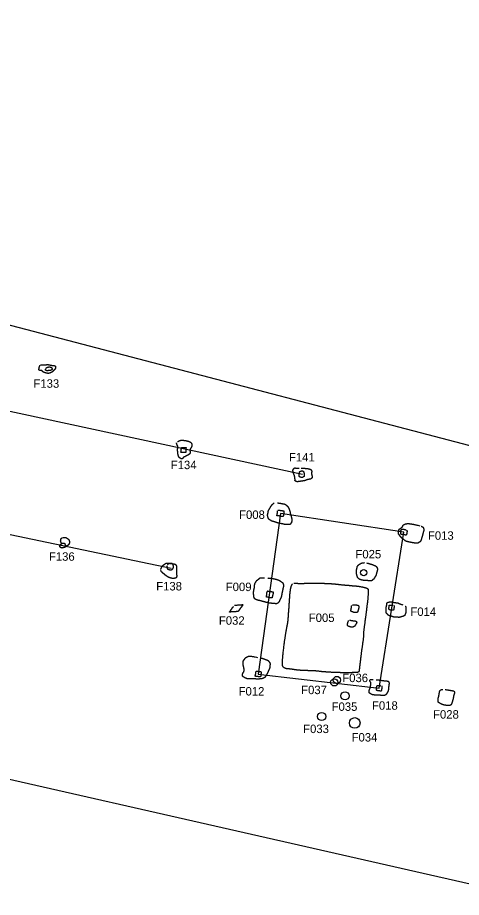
# Model space of a CAD drawing. Extents: x -56 to 221, y -167 to 6.
# Drawn here: x 136.7 to 178.7, y -158.3 to -75.1 of the extents above; entities that cross this region are included whole.
import ezdxf

# ---------------------------------------------------------------- set-up
doc = ezdxf.new("R2010")
doc.units = 0
for name, color, linetype in [('All Other Features', 7, 'Continuous'), ('Building Outline', 7, 'Continuous'), ('Cellar', 7, 'Continuous'), ('Feature Numbers', 7, 'Continuous'), ('Fenceline A', 7, 'Continuous'), ('Fenceline B', 7, 'Continuous'), ('Limits of Excavation', 7, 'Continuous'), ('Posthole', 7, 'Continuous')]:
    doc.layers.add(name, color=color, linetype=linetype)

msp = doc.modelspace()

# ---------------------------------------------------------------- linework, layer by layer
at = {"layer": 'All Other Features'}
msp.add_open_spline([(177.179, -138.656), (177.516, -138.703), (177.727, -138.742), (178.017, -138.782), (178.08, -138.899), (178.056, -139.072), (177.978, -139.275), (177.97, -139.424), (177.907, -139.659), (177.86, -139.847), (177.798, -140.004), (177.727, -140.145), (177.492, -140.192), (177.28, -140.153), (177.077, -140.129), (176.842, -140.043), (176.693, -139.957), (176.567, -139.886), (176.513, -139.816), (176.528, -139.557), (176.536, -139.44), (176.599, -139.283), (176.614, -139.119), (176.646, -138.962), (176.669, -138.813), (176.787, -138.656), (176.983, -138.641)], degree=2, dxfattribs=at)
at = {"layer": 'Building Outline'}
msp.add_lwpolyline([(159.502, -137.192), (170.945, -138.535), (173.284, -123.764), (161.608, -121.99)], close=True, dxfattribs=at)
at = {"layer": 'Cellar'}
for points in [[(162.855, -128.604), (163.137, -128.604), (163.42, -128.62), (163.78, -128.62), (164.219, -128.573), (164.689, -128.588), (165.081, -128.588), (165.629, -128.604), (166.037, -128.62), (166.382, -128.635), (166.899, -128.682), (167.541, -128.761), (167.902, -128.776), (168.419, -128.839), (168.936, -128.87), (169.422, -128.964), (169.626, -129.012), (169.877, -129.106), (169.924, -129.309), (169.861, -130.203), (169.783, -130.751), (169.704, -131.456), (169.626, -132.005), (169.532, -132.726), (169.453, -133.337), (169.463, -133.729), (169.341, -134.544), (169.219, -135.421), (169.157, -135.986), (169.072, -136.644), (169.047, -137.052), (168.544, -137.036), (168.215, -137.083), (167.698, -137.098), (167.197, -137.051), (166.648, -137.051), (166.021, -137.004), (165.692, -136.989), (164.908, -136.895), (164.72, -136.895), (163.999, -136.863), (163.655, -136.848), (163.232, -136.832), (162.479, -136.707), (162.244, -136.707), (162.056, -136.66), (161.821, -136.518), (161.79, -136.268), (161.79, -135.892), (161.899, -134.842), (162.056, -133.65), (162.197, -132.851), (162.323, -132.224), (162.37, -131.535), (162.464, -130.171), (162.495, -129.685), (162.558, -129.137), (162.652, -128.776), (162.746, -128.667)], [(168.413, -130.647), (168.535, -130.628), (168.636, -130.632), (168.762, -130.636), (168.848, -130.667), (168.93, -130.671), (168.977, -130.71), (169.017, -130.777), (169.017, -130.89), (168.997, -131.023), (168.942, -131.172), (168.919, -131.321), (168.836, -131.376), (168.687, -131.376), (168.57, -131.376), (168.476, -131.329), (168.386, -131.306), (168.296, -131.259), (168.256, -131.204), (168.311, -130.984), (168.327, -130.816), (168.354, -130.698)], [(168.131, -132.089), (168.276, -132.109), (168.452, -132.144), (168.593, -132.16), (168.668, -132.16), (168.77, -132.203), (168.817, -132.254), (168.817, -132.356), (168.758, -132.45), (168.668, -132.595), (168.617, -132.673), (168.531, -132.728), (168.437, -132.751), (168.327, -132.751), (168.209, -132.736), (168.119, -132.704), (168.014, -132.661), (167.947, -132.606), (167.939, -132.493), (167.986, -132.309), (168.049, -132.14)]]:
    msp.add_open_spline(points, degree=2, dxfattribs=at)
at = {"layer": 'Fenceline A'}
msp.add_lwpolyline([(61.194, -108.347), (71.882, -110.581), (151.247, -127.174)], dxfattribs=at)
for points in [[(141.03, -124.28), (141.088, -124.279), (141.185, -124.272), (141.25, -124.277), (141.285, -124.28), (141.331, -124.296), (141.41, -124.345), (141.491, -124.403), (141.534, -124.445), (141.583, -124.498), (141.597, -124.542), (141.623, -124.608), (141.642, -124.695), (141.633, -124.768), (141.61, -124.875), (141.565, -124.936), (141.52, -124.977), (141.479, -125.012), (141.434, -125.049), (141.355, -125.111), (141.324, -125.129), (141.282, -125.159), (141.237, -125.186), (141.203, -125.203), (141.164, -125.214), (141.116, -125.23), (141.066, -125.233), (141.045, -125.246), (141.016, -125.26), (140.982, -125.266), (140.914, -125.268), (140.883, -125.261), (140.828, -125.241), (140.786, -125.224), (140.754, -125.18), (140.735, -125.137), (140.735, -125.104), (140.736, -125.045), (140.76, -124.98), (140.791, -124.935), (140.819, -124.908), (140.861, -124.886), (140.906, -124.858), (140.89, -124.831), (140.835, -124.732), (140.804, -124.649), (140.801, -124.604), (140.806, -124.533), (140.823, -124.459), (140.83, -124.411), (140.849, -124.376), (140.899, -124.324), (140.924, -124.307), (140.974, -124.285)], [(140.897, -124.85), (140.935, -124.833), (140.995, -124.8), (141.037, -124.794), (141.129, -124.806), (141.167, -124.836), (141.185, -124.855), (141.232, -124.952), (141.263, -125.027), (141.266, -125.078), (141.266, -125.125), (141.259, -125.173), (141.23, -125.188), (141.169, -125.213), (141.117, -125.227), (141.092, -125.228), (141.059, -125.236), (141.022, -125.252), (140.999, -125.26), (140.953, -125.266), (140.917, -125.266), (140.865, -125.252), (140.801, -125.228), (140.757, -125.188), (140.738, -125.147), (140.735, -125.086), (140.741, -125.027), (140.768, -124.966), (140.806, -124.924), (140.851, -124.889), (140.891, -124.867)], [(150.284, -127.298), (150.298, -127.228), (150.332, -127.156), (150.37, -127.086), (150.42, -127.001), (150.471, -126.939), (150.509, -126.893), (150.558, -126.852), (150.602, -126.821), (150.64, -126.793), (150.682, -126.771), (150.734, -126.727), (150.789, -126.705), (150.821, -126.701), (150.932, -126.699), (151.016, -126.707), (151.112, -126.718), (151.185, -126.731), (151.241, -126.731), (151.296, -126.74), (151.358, -126.747), (151.416, -126.755), (151.467, -126.76), (151.527, -126.775), (151.568, -126.777), (151.624, -126.788), (151.657, -126.788), (151.662, -126.828), (151.756, -126.946), (151.769, -127.079), (151.769, -127.239), (151.769, -127.452), (151.769, -127.665), (151.783, -127.852), (151.783, -128.039), (151.682, -128.112), (151.682, -128.13), (151.66, -128.13), (151.61, -128.134), (151.529, -128.139), (151.453, -128.158), (151.405, -128.158), (151.339, -128.134), (151.174, -128.093), (151.081, -128.073), (151.005, -128.034), (150.878, -127.955), (150.783, -127.885), (150.721, -127.847), (150.667, -127.804), (150.609, -127.751), (150.577, -127.718), (150.514, -127.681), (150.447, -127.618), (150.406, -127.578), (150.37, -127.548), (150.338, -127.506), (150.289, -127.408)], [(150.878, -126.948), (150.863, -127.005), (150.854, -127.054), (150.863, -127.123), (150.873, -127.187), (150.892, -127.224), (150.942, -127.256), (151.002, -127.291), (151.077, -127.315), (151.132, -127.322), (151.224, -127.331), (151.281, -127.322), (151.326, -127.309), (151.362, -127.287), (151.409, -127.244), (151.452, -127.171), (151.471, -127.109), (151.481, -127.032), (151.478, -126.966), (151.469, -126.924), (151.443, -126.846), (151.388, -126.773), (151.334, -126.74), (151.3, -126.737), (151.201, -126.726), (151.104, -126.718), (151.073, -126.718), (151.032, -126.731), (150.983, -126.758), (150.956, -126.791), (150.901, -126.875)]]:
    msp.add_open_spline(points, degree=2, dxfattribs=at)
at = {"layer": 'Fenceline B'}
msp.add_line((163.688, -118.326), (66.773, -97.457), dxfattribs=at)
for points in [[(151.865, -115.205), (151.941, -115.158), (152.042, -115.113), (152.174, -115.07), (152.302, -115.061), (152.427, -115.077), (152.638, -115.106), (152.737, -115.118), (152.854, -115.156), (152.889, -115.156), (153.143, -115.277), (153.209, -115.419), (153.227, -115.514), (153.207, -115.616), (153.195, -115.708), (153.122, -115.812), (153.058, -115.914), (153.038, -115.997), (153.034, -116.088), (153.06, -116.163), (153.05, -116.273), (153.007, -116.365), (152.924, -116.429), (152.788, -116.514), (152.71, -116.55), (152.551, -116.635), (152.494, -116.659), (152.434, -116.673), (152.374, -116.761), (152.31, -116.83), (152.234, -116.834), (152.122, -116.778), (152.034, -116.704), (151.957, -116.607), (151.885, -116.344), (151.875, -116.095), (151.863, -115.874), (151.914, -115.741), (151.883, -115.613), (151.819, -115.523), (151.784, -115.383), (151.757, -115.303)], [(152.182, -116.235), (152.189, -116.179), (152.206, -116.133), (152.208, -116.056), (152.217, -115.946), (152.233, -115.812), (152.233, -115.748), (152.363, -115.744), (152.522, -115.744), (152.614, -115.746), (152.673, -115.744), (152.67, -115.772), (152.664, -115.808), (152.664, -115.852), (152.664, -116.036), (152.661, -116.109), (152.657, -116.151), (152.654, -116.241), (152.628, -116.245), (152.43, -116.245), (152.307, -116.243), (152.258, -116.243), (152.199, -116.243)], [(163.575, -117.708), (163.73, -117.724), (163.837, -117.724), (164.021, -117.733), (164.176, -117.753), (164.345, -117.783), (164.46, -117.833), (164.536, -117.908), (164.557, -117.983), (164.561, -118.078), (164.543, -118.187), (164.557, -118.324), (164.586, -118.432), (164.611, -118.512), (164.615, -118.57), (164.568, -118.662), (164.485, -118.732), (164.395, -118.762), (164.291, -118.774), (164.19, -118.787), (164.1, -118.82), (164.003, -118.866), (163.92, -118.895), (163.827, -118.916), (163.629, -118.932), (163.521, -118.957), (163.377, -118.97), (163.247, -119.003), (163.154, -118.991), (163.056, -118.957), (163.002, -118.92), (162.974, -118.878), (162.988, -118.795), (162.977, -118.691), (162.952, -118.528), (162.923, -118.395), (162.862, -118.241), (162.808, -118.12), (162.786, -117.991), (162.79, -117.87), (162.833, -117.799), (162.898, -117.733), (162.956, -117.67), (163.031, -117.703), (163.157, -117.716), (163.388, -117.72)], [(163.822, -118.124), (163.851, -118.285), (163.863, -118.423), (163.833, -118.503), (163.751, -118.559), (163.687, -118.59), (163.646, -118.601), (163.58, -118.593), (163.449, -118.562), (163.374, -118.492), (163.383, -118.378), (163.386, -118.225), (163.398, -118.099), (163.469, -118.007), (163.57, -117.983), (163.631, -117.964), (163.716, -117.964), (163.787, -118.038), (163.817, -118.087)]]:
    msp.add_open_spline(points, degree=2, dxfattribs=at)
at = {"layer": 'Limits of Excavation'}
msp.add_lwpolyline([(-56.191, -97.161), (-37.969, 6.212), (76.054, -26.373), (69.801, -48.796), (131.21, -76.447), (130.819, -102.828), (192.765, -119.047), (185.095, -158.325), (26.762, -122.369), (28.227, -114.455), (-56.191, -97.161)], dxfattribs=at)
at = {"layer": 'Posthole'}
for centre, radius in [((169.48, -127.602), 0.295), ((166.698, -137.979), 0.344), ((166.944, -137.753), 0.34), ((167.714, -139.255), 0.382), ((165.499, -141.211), 0.39), ((168.634, -141.82), 0.504)]:
    msp.add_circle(centre, radius, dxfattribs=at)
for points in [[(138.885, -107.94), (138.958, -107.94), (139.02, -107.94), (139.077, -107.94), (139.15, -107.93), (139.225, -107.93), (139.312, -107.933), (139.366, -107.927), (139.457, -107.921), (139.536, -107.917), (139.587, -107.908), (139.657, -107.924), (139.778, -107.946), (139.859, -107.972), (139.932, -107.979), (139.989, -107.988), (140.083, -107.998), (140.162, -107.998), (140.245, -108.02), (140.286, -108.046), (140.324, -108.11), (140.324, -108.191), (140.318, -108.252), (140.291, -108.31), (140.229, -108.39), (140.164, -108.451), (140.089, -108.525), (140.048, -108.554), (140.002, -108.606), (139.938, -108.651), (139.857, -108.689), (139.795, -108.721), (139.679, -108.741), (139.568, -108.744), (139.468, -108.731), (139.409, -108.721), (139.344, -108.686), (139.255, -108.667), (139.166, -108.625), (139.117, -108.593), (139.061, -108.538), (139.031, -108.506), (139.012, -108.467), (138.931, -108.461), (138.845, -108.471), (138.793, -108.451), (138.756, -108.41), (138.739, -108.374), (138.753, -108.284), (138.785, -108.155), (138.799, -108.078), (138.845, -108.004), (138.864, -107.956)], [(139.441, -108.22), (139.527, -108.171), (139.608, -108.155), (139.679, -108.133), (139.749, -108.13), (139.841, -108.152), (139.895, -108.171), (139.93, -108.207), (139.973, -108.242), (140, -108.313), (139.981, -108.387), (139.903, -108.448), (139.824, -108.477), (139.746, -108.477), (139.646, -108.487), (139.536, -108.496), (139.465, -108.493), (139.403, -108.467), (139.371, -108.422), (139.374, -108.339), (139.409, -108.274)], [(161.318, -120.997), (161.498, -121.017), (161.611, -121.032), (161.764, -121.072), (161.917, -121.079), (162.062, -121.146), (162.144, -121.197), (162.274, -121.33), (162.368, -121.444), (162.422, -121.604), (162.485, -121.769), (162.524, -121.902), (162.544, -122.078), (162.611, -122.243), (162.661, -122.447), (162.685, -122.58), (162.669, -122.725), (162.646, -122.882), (162.575, -122.944), (162.536, -123.031), (162.454, -123.062), (162.332, -123.054), (162.156, -123.05), (161.991, -123.035), (161.799, -122.987), (161.584, -122.948), (161.443, -122.921), (161.212, -122.858), (161.122, -122.827), (160.914, -122.748), (160.796, -122.741), (160.714, -122.67), (160.62, -122.627), (160.483, -122.533), (160.456, -122.447), (160.416, -122.321), (160.377, -122.153), (160.424, -121.988), (160.428, -121.871), (160.491, -121.671), (160.624, -121.475), (160.679, -121.35), (160.773, -121.22), (160.875, -121.122), (161.004, -121.001)], [(161.365, -121.695), (161.482, -121.695), (161.611, -121.706), (161.725, -121.722), (161.827, -121.742), (161.913, -121.742), (161.921, -121.836), (161.921, -121.965), (161.893, -122.086), (161.89, -122.176), (161.866, -122.247), (161.862, -122.29), (161.733, -122.286), (161.658, -122.274), (161.572, -122.263), (161.494, -122.239), (161.392, -122.231), (161.286, -122.223), (161.259, -122.216), (161.278, -122.145), (161.31, -122.004), (161.345, -121.781), (161.337, -121.738)], [(174.933, -123.211), (175.054, -123.258), (175.101, -123.297), (175.152, -123.407), (175.168, -123.493), (175.168, -123.642), (175.125, -123.744), (175.086, -123.9), (175.042, -124.073), (174.968, -124.312), (174.917, -124.516), (174.862, -124.629), (174.788, -124.7), (174.725, -124.735), (174.655, -124.774), (174.604, -124.821), (174.517, -124.817), (174.361, -124.802), (174.177, -124.782), (173.985, -124.743), (173.824, -124.715), (173.62, -124.66), (173.514, -124.645), (173.436, -124.606), (173.354, -124.535), (173.217, -124.429), (173.111, -124.335), (173.009, -124.245), (172.942, -124.167), (172.864, -124.034), (172.778, -123.951), (172.778, -123.846), (172.797, -123.689), (172.801, -123.587), (172.833, -123.505), (172.899, -123.454), (173.005, -123.383), (173.08, -123.321), (173.146, -123.266), (173.193, -123.172), (173.213, -123.101), (173.303, -123.046), (173.424, -122.987), (173.538, -122.98), (173.612, -122.925), (173.746, -122.952), (173.926, -122.984), (174.141, -123.015), (174.451, -123.074), (174.784, -123.168)], [(173.55, -123.587), (173.581, -123.65), (173.581, -123.744), (173.573, -123.83), (173.554, -123.94), (173.514, -124.006), (173.511, -124.045), (173.389, -124.038), (173.291, -124.014), (173.162, -123.994), (173.083, -123.994), (173.021, -123.967), (172.986, -123.94), (172.989, -123.877), (172.993, -123.771), (172.993, -123.677), (173.021, -123.599), (173.076, -123.516), (173.134, -123.477), (173.217, -123.477), (173.338, -123.509), (173.452, -123.528), (173.514, -123.56)], [(169.759, -126.685), (169.974, -126.729), (170.103, -126.768), (170.233, -126.811), (170.378, -126.854), (170.511, -126.921), (170.624, -126.971), (170.695, -127.046), (170.758, -127.148), (170.793, -127.273), (170.758, -127.43), (170.718, -127.551), (170.683, -127.7), (170.632, -127.9), (170.546, -128.014), (170.487, -128.116), (170.425, -128.213), (170.331, -128.28), (170.272, -128.355), (170.17, -128.378), (169.947, -128.374), (169.766, -128.335), (169.586, -128.331), (169.449, -128.331), (169.347, -128.308), (169.198, -128.276), (169.077, -128.221), (168.928, -128.1), (168.889, -127.99), (168.834, -127.853), (168.814, -127.728), (168.799, -127.559), (168.791, -127.379), (168.834, -127.254), (168.853, -127.136), (168.857, -127.077), (168.9, -126.975), (169.022, -126.838), (169.163, -126.768), (169.237, -126.705), (169.382, -126.662), (169.559, -126.654)], [(160.397, -128.101), (160.659, -128.132), (160.922, -128.163), (161.188, -128.218), (161.318, -128.269), (161.463, -128.312), (161.56, -128.367), (161.639, -128.434), (161.705, -128.473), (161.823, -128.567), (161.893, -128.747), (161.89, -128.888), (161.819, -129.182), (161.776, -129.425), (161.749, -129.531), (161.705, -129.777), (161.67, -129.922), (161.604, -130.063), (161.533, -130.185), (161.513, -130.295), (161.459, -130.381), (161.392, -130.447), (161.325, -130.518), (161.212, -130.553), (161.102, -130.53), (160.977, -130.53), (160.867, -130.514), (160.702, -130.491), (160.518, -130.479), (160.397, -130.436), (160.26, -130.416), (160.146, -130.385), (160.04, -130.353), (159.809, -130.295), (159.719, -130.259), (159.609, -130.244), (159.46, -130.208), (159.3, -130.154), (159.21, -130.091), (159.143, -130.028), (159.096, -129.93), (159.072, -129.758), (159.061, -129.527), (159.076, -129.237), (159.143, -129.025), (159.143, -128.912), (159.167, -128.708), (159.21, -128.594), (159.264, -128.5), (159.347, -128.355), (159.429, -128.285), (159.547, -128.206), (159.645, -128.116), (159.703, -128.077), (159.848, -128.073), (160.095, -128.077)], [(160.354, -129.331), (160.463, -129.35), (160.585, -129.366), (160.718, -129.39), (160.793, -129.394), (160.847, -129.425), (160.937, -129.425), (160.902, -129.558), (160.887, -129.691), (160.84, -129.828), (160.812, -129.93), (160.812, -129.977), (160.722, -129.977), (160.632, -129.973), (160.514, -129.966), (160.444, -129.93), (160.334, -129.919), (160.279, -129.903), (160.295, -129.828), (160.303, -129.652), (160.334, -129.464), (160.334, -129.386)], [(157.255, -130.689), (157.527, -130.66), (157.745, -130.639), (157.894, -130.632), (158.019, -130.622), (158.061, -130.644), (157.972, -130.75), (157.916, -130.834), (157.78, -131.01), (157.715, -131.108), (157.641, -131.218), (157.598, -131.283), (157.472, -131.288), (157.366, -131.292), (157.219, -131.298), (157.025, -131.32), (156.927, -131.31), (156.815, -131.352), (156.776, -131.338), (156.887, -131.185), (156.965, -131.068), (157.048, -130.929), (157.162, -130.801)], [(173.405, -130.761), (173.479, -130.859), (173.483, -130.941), (173.467, -131.063), (173.467, -131.2), (173.46, -131.392), (173.428, -131.498), (173.381, -131.595), (173.346, -131.666), (173.244, -131.725), (173.111, -131.756), (173.005, -131.787), (172.888, -131.834), (172.688, -131.823), (172.5, -131.823), (172.28, -131.791), (172.147, -131.725), (172.018, -131.725), (171.853, -131.65), (171.791, -131.599), (171.732, -131.525), (171.661, -131.466), (171.618, -131.403), (171.606, -131.309), (171.602, -131.172), (171.602, -131.09), (171.602, -130.996), (171.614, -130.902), (171.626, -130.808), (171.657, -130.733), (171.661, -130.636), (171.661, -130.557), (171.669, -130.475), (171.779, -130.385), (171.892, -130.377), (171.959, -130.365), (172.127, -130.369), (172.257, -130.4), (172.339, -130.412), (172.453, -130.432), (172.586, -130.447), (172.668, -130.447), (172.79, -130.498), (172.962, -130.577), (173.181, -130.639)], [(172.378, -130.71), (172.363, -130.855), (172.343, -130.949), (172.339, -131.031), (172.312, -131.117), (172.253, -131.161), (172.19, -131.161), (172.12, -131.161), (172.073, -131.149), (172.03, -131.141), (171.955, -131.133), (171.912, -131.098), (171.865, -131.063), (171.841, -131.016), (171.881, -130.906), (171.881, -130.831), (171.892, -130.765), (171.892, -130.71), (171.92, -130.671), (172.045, -130.659), (172.135, -130.671), (172.28, -130.69)], [(159.731, -135.666), (159.919, -135.713), (160.04, -135.756), (160.142, -135.792), (160.213, -135.819), (160.315, -135.85), (160.44, -135.905), (160.495, -135.988), (160.53, -136.039), (160.597, -136.117), (160.624, -136.231), (160.612, -136.348), (160.601, -136.528), (160.557, -136.693), (160.463, -136.889), (160.397, -137.053), (160.322, -137.19), (160.26, -137.296), (160.181, -137.426), (160.126, -137.52), (160.056, -137.563), (159.962, -137.598), (159.891, -137.625), (159.813, -137.657), (159.648, -137.653), (159.543, -137.676), (159.406, -137.672), (159.28, -137.665), (159.178, -137.633), (159.057, -137.633), (158.978, -137.633), (158.822, -137.657), (158.712, -137.661), (158.567, -137.661), (158.442, -137.633), (158.348, -137.59), (158.179, -137.523), (158.12, -137.476), (158.054, -137.426), (158.007, -137.371), (158.007, -137.284), (158.019, -137.183), (158.046, -137.089), (158.116, -137.018), (158.156, -136.92), (158.156, -136.81), (158.156, -136.673), (158.148, -136.607), (158.128, -136.532), (158.109, -136.454), (158.073, -136.305), (158.093, -136.136), (158.077, -136.011), (158.128, -135.866), (158.226, -135.772), (158.246, -135.694), (158.418, -135.584), (158.536, -135.525), (158.645, -135.49), (158.775, -135.498), (159.084, -135.545), (159.437, -135.619)], [(159.292, -136.912), (159.417, -136.92), (159.523, -136.959), (159.621, -136.959), (159.703, -136.963), (159.778, -136.975), (159.77, -137.104), (159.758, -137.218), (159.739, -137.324), (159.731, -137.379), (159.727, -137.453), (159.605, -137.469), (159.409, -137.418), (159.343, -137.418), (159.276, -137.418), (159.217, -137.414), (159.225, -137.312), (159.264, -137.175), (159.264, -137.026), (159.276, -136.948)], [(170.652, -137.733), (170.927, -137.749), (171.248, -137.804), (171.412, -137.827), (171.577, -137.827), (171.757, -137.858), (171.851, -137.898), (171.89, -138.086), (171.851, -138.297), (171.828, -138.611), (171.789, -138.83), (171.687, -138.995), (171.6, -139.128), (171.459, -139.23), (171.209, -139.214), (170.981, -139.198), (170.793, -139.183), (170.644, -139.183), (170.456, -139.175), (170.3, -139.151), (170.151, -139.065), (170.01, -138.995), (170.002, -138.861), (170.01, -138.697), (170.104, -138.493), (170.135, -138.297), (170.166, -138.133), (170.166, -138.007), (170.072, -137.882), (170.065, -137.772), (170.135, -137.694), (170.378, -137.702)], [(171.193, -138.313), (171.193, -138.525), (171.162, -138.697), (171.138, -138.814), (171.06, -138.814), (170.974, -138.783), (170.903, -138.775), (170.833, -138.775), (170.778, -138.767), (170.684, -138.728), (170.699, -138.626), (170.699, -138.493), (170.723, -138.36), (170.778, -138.266), (170.927, -138.266), (171.115, -138.305)]]:
    msp.add_open_spline(points, degree=2, dxfattribs=at)

# ---------------------------------------------------------------- texts
at = {"layer": 'Feature Numbers'}
for s, p in [('F133', (138.227, -110.106)), ('F141', (162.412, -117.075)), ('F134', (151.223, -117.805)), ('F008', (157.692, -122.514)), ('F013', (175.562, -124.487)), ('F136', (139.692, -126.473)), ('F025', (168.701, -126.251)), ('F138', (149.843, -129.283)), ('F009', (156.428, -129.344)), ('F005', (164.285, -132.268)), ('F014', (173.9, -131.693)), ('F032', (155.775, -132.527)), ('F036', (167.455, -137.957)), ('F012', (157.644, -139.225)), ('F037', (163.562, -139.094)), ('F018', (170.266, -140.57)), ('F035', (166.445, -140.677)), ('F028', (176.046, -141.411)), ('F033', (163.751, -142.776)), ('F034', (168.336, -143.579))]:
    msp.add_text(s, height=0.8, dxfattribs=at).set_placement(p)

doc.saveas('drawing.dxf')
